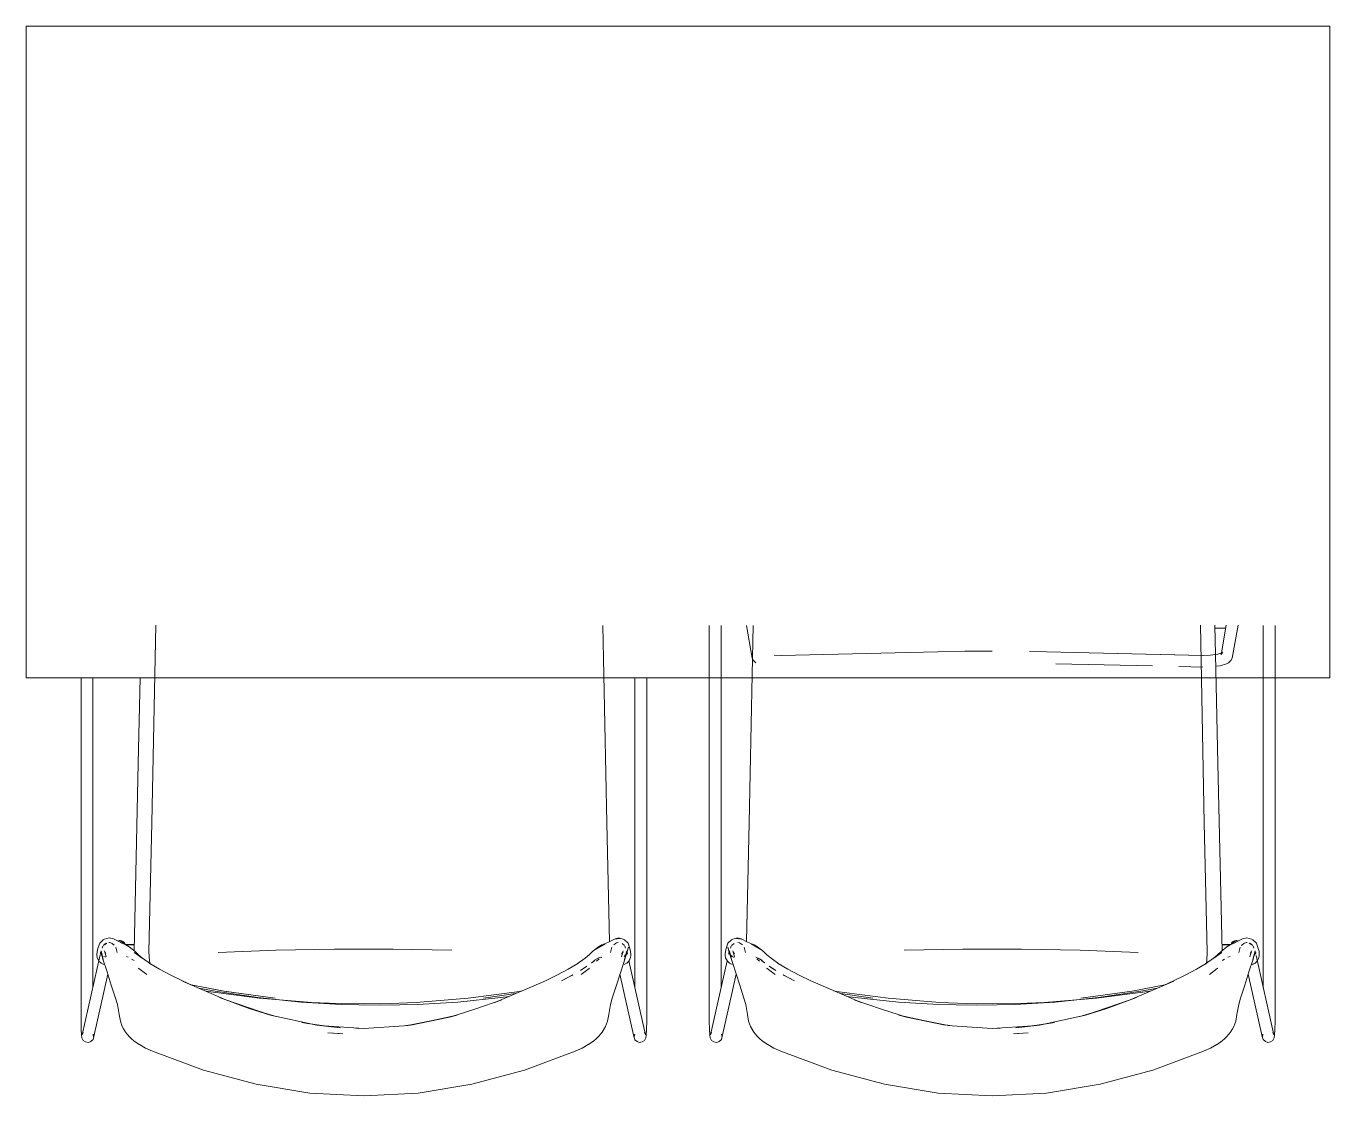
# Model space of a CAD drawing. Header units: millimetres. Extents: x 155927 to 326028, y -36033 to 97293.
# Drawn here: x 209602 to 210802, y 18546 to 19531 of the extents above; entities that cross this region are included whole.
import ezdxf

# ---------------------------------------------------------------- set-up
doc = ezdxf.new("R2010")
doc.units = ezdxf.units.MM
doc.header["$MEASUREMENT"] = 0
doc.layers.add('G-IMPT', color=8, linetype='CONTINUOUS', lineweight=9)
doc.layers.add('I-FURN', color=8, linetype='CONTINUOUS', lineweight=9)

msp = doc.modelspace()

# ---------------------------------------------------------------- linework, layer by layer
at = {"layer": 'G-IMPT'}
for p, q in [((209721.1, 18979.6), (209717.4, 18797.6)), ((210136.3, 18797.6), (210132.7, 18979.4)), ((210230.6, 18979.4), (210230.6, 18620.7)), ((210241.5, 18646.4), (210241.5, 18979.4)), ((210264.7, 18979.4), (210269.9, 18949.1)), ((210267.3, 18797.6), (210271, 18979.4)), ((210682.6, 18979.6), (210686.2, 18797.6)), ((210705.8, 18976.7), (210695.7, 18976.7)), ((210696, 18979.6), (210696.9, 18938.8)), ((210701.6, 18952.3), (210706.3, 18979.6)), ((210712, 18949.1), (210717.4, 18979.6)), ((210740.5, 18979.3), (210740.5, 18645.8)), ((210751.4, 18979.3), (210751.4, 18620.7)), ((210296.7, 18951.8), (210290.3, 18952)), ((210296.7, 18951.8), (210441, 18955.1)), ((210441, 18955.1), (210465.9, 18955.5)), ((210465.9, 18955.5), (210491, 18955.7)), ((210541, 18955.1), (210525.2, 18955.4)), ((210685.3, 18951.8), (210541.1, 18955)), ((210685, 18951.7), (210541.1, 18955)), ((210685.3, 18951.8), (210691.7, 18952)), ((210691.7, 18952), (210698.6, 18952.9)), ((210698.6, 18952.9), (210703.2, 18954.4)), ((210703.2, 18954.4), (210701.3, 18953)), ((210702.5, 18954.3), (210701.3, 18953)), ((210701.6, 18952.3), (210702.5, 18954.3)), ((210271.4, 18947), (210269.9, 18949.1)), ((210273.4, 18945), (210271.4, 18947)), ((210638.4, 18942), (210549.5, 18944)), ((210684.9, 18940.9), (210662.8, 18941.5)), ((210696.8, 18941.7), (210700.9, 18942.2)), ((210696.9, 18938.8), (210698.7, 18852.2)), ((210700.9, 18942.2), (210706.5, 18944)), ((210706.5, 18944), (210708.6, 18945)), ((210710.6, 18947), (210708.6, 18945)), ((210712, 18949.1), (210710.6, 18947)), ((209652.3, 18931.2), (209652.3, 18620.7)), ((209663.1, 18931.2), (209663.1, 18645.8)), ((209706.6, 18931.2), (209704.9, 18852.2)), ((210162.2, 18645.8), (210162.2, 18931.2)), ((210173.1, 18931.2), (210173.1, 18620.7)), ((209701.1, 18679.3), (209704.9, 18852.2)), ((210702.6, 18679.3), (210698.7, 18852.2)), ((209714.8, 18678.8), (209717.4, 18797.6)), ((210138.8, 18688.2), (210136.3, 18797.6)), ((210264.9, 18688.2), (210267.3, 18797.6)), ((210688.9, 18678.8), (210686.2, 18797.6)), ((209669.5, 18686.9), (209668.1, 18682.7)), ((209669.5, 18686.9), (209672.7, 18690)), ((209672.7, 18690), (209674, 18690.5)), ((209675.5, 18686.7), (209672.8, 18684.5)), ((209674, 18690.5), (209678.2, 18691.7)), ((209674.4, 18685.7), (209676, 18686.9)), ((209674.4, 18685.7), (209675, 18686.1)), ((209676, 18686.9), (209675, 18686.1)), ((209678, 18687.4), (209678.6, 18687.3)), ((209682.3, 18690.8), (209678.2, 18691.7)), ((209680.5, 18686.9), (209678.6, 18687.3)), ((209681.1, 18686.6), (209680.5, 18686.9)), ((209681.1, 18686.6), (209682.9, 18684.9)), ((209682.3, 18690.8), (209690.7, 18686.4)), ((209693.6, 18685.2), (209688.7, 18687.4)), ((209688.7, 18687.4), (209690.7, 18686.4)), ((209701.3, 18685.7), (209693.2, 18685.4)), ((210126.3, 18681.2), (210134.6, 18686)), ((210129.9, 18683.5), (210134.6, 18686)), ((210131.8, 18685.2), (210137.8, 18687.7)), ((210143.8, 18690.7), (210137.8, 18687.7)), ((210144.2, 18686.6), (210142.6, 18685.1)), ((210147.1, 18691.7), (210143.4, 18690.4)), ((210148.5, 18691.2), (210143.4, 18690.4)), ((210148.5, 18691.2), (210143.8, 18690.7)), ((210144.2, 18686.6), (210145.2, 18687.1)), ((210146.8, 18687.3), (210145.2, 18687.1)), ((210147.1, 18691.7), (210151.3, 18690.5)), ((210150.3, 18686.5), (210152.6, 18684.5)), ((210151.3, 18690.5), (210152.6, 18690)), ((210152.6, 18690), (210155.9, 18686.9)), ((210157.2, 18682.7), (210155.9, 18686.9)), ((210246.4, 18682.7), (210247.8, 18686.9)), ((210251, 18690), (210247.8, 18686.9)), ((210252.4, 18690.5), (210251, 18690)), ((210253.4, 18686.5), (210251.1, 18684.5)), ((210256.6, 18691.7), (210252.4, 18690.5)), ((210255.2, 18691.2), (210260.2, 18690.4)), ((210255.2, 18691.2), (210259.8, 18690.7)), ((210256.6, 18691.7), (210260.2, 18690.4)), ((210256.9, 18687.3), (210258.5, 18687.1)), ((210259.4, 18686.6), (210258.5, 18687.1)), ((210259.4, 18686.6), (210261.1, 18685.1)), ((210259.8, 18690.7), (210265.8, 18687.7)), ((210271.9, 18685.2), (210265.8, 18687.7)), ((210273.7, 18683.5), (210269.1, 18686)), ((210271.7, 18684.5), (210269.1, 18686)), ((210702.4, 18685.7), (210710.5, 18685.4)), ((210710.1, 18685.2), (210714.9, 18687.4)), ((210721.4, 18690.8), (210712.9, 18686.4)), ((210714.9, 18687.4), (210712.9, 18686.4)), ((210722.6, 18686.6), (210720.7, 18684.9)), ((210721.4, 18690.8), (210725.4, 18691.7)), ((210722.6, 18686.6), (210723.1, 18686.9)), ((210723.1, 18686.9), (210725.1, 18687.3)), ((210725.7, 18687.4), (210725.1, 18687.3)), ((210729.6, 18690.5), (210725.4, 18691.7)), ((210729.2, 18685.7), (210727.6, 18686.9)), ((210727.6, 18686.9), (210728.7, 18686.1)), ((210728.2, 18686.7), (210730.8, 18684.5)), ((210729.2, 18685.7), (210728.7, 18686.1)), ((210731, 18690), (210729.6, 18690.5)), ((210734.2, 18686.9), (210731, 18690)), ((210734.2, 18686.9), (210735.6, 18682.7)), ((209669.9, 18675.9), (209653.3, 18602.3)), ((209667.1, 18679.4), (209666.9, 18675.4)), ((209667.1, 18673.7), (209666.9, 18675.4)), ((209667.1, 18679.4), (209668.1, 18682.7)), ((209667.1, 18673.7), (209667.2, 18673.4)), ((209670.5, 18678.7), (209670.1, 18676.7)), ((209671.6, 18675.1), (209670.1, 18678.3)), ((209671.4, 18676.2), (209670.1, 18678.3)), ((209672.5, 18672.2), (209670.7, 18679.7)), ((209670.7, 18679.7), (209672.7, 18671.6)), ((209671.6, 18675.1), (209670.9, 18677.4)), ((209670.9, 18677.4), (209672.7, 18671.6)), ((209671.4, 18676.2), (209671.8, 18675.9)), ((209671.7, 18682.2), (209672.5, 18683.9)), ((209672.1, 18682.7), (209672.5, 18683.9)), ((209674.7, 18673.8), (209673.3, 18674.6)), ((209673.9, 18679.7), (209674.9, 18677.6)), ((209673.9, 18679.7), (209675.5, 18674.1)), ((209675.2, 18677.3), (209674.1, 18678.4)), ((209674.1, 18678.4), (209674.9, 18677.6)), ((209675.2, 18677.3), (209674.5, 18677.9)), ((209684.3, 18683), (209685.6, 18678.2)), ((209693.6, 18685.2), (209696.7, 18683.3)), ((209693.9, 18685), (209700.2, 18685.3)), ((209693.9, 18685), (209701.3, 18685.3)), ((209695.7, 18673.8), (209694.3, 18674.4)), ((209696.7, 18683.3), (209702.1, 18679)), ((209701.3, 18678.1), (209709, 18673)), ((209701.3, 18678.1), (209709.5, 18672.5)), ((209705.3, 18676), (209702.1, 18679)), ((209705.3, 18676), (209709.5, 18672.5)), ((209715.2, 18670.4), (209714.8, 18678.8)), ((209778.5, 18678.3), (209831.7, 18680.4)), ((209885.6, 18681.4), (209831.7, 18680.4)), ((209885.6, 18681.4), (209939.7, 18681.4)), ((209993.6, 18680.4), (209939.7, 18681.4)), ((210116.3, 18673), (210120, 18676)), ((210123.2, 18679), (210120, 18676)), ((210128.7, 18683.3), (210123.2, 18679)), ((210129.9, 18683.5), (210126.3, 18681.2)), ((210130.2, 18674), (210126.4, 18672.1)), ((210127, 18672.4), (210130.2, 18674)), ((210131.8, 18685.2), (210128.7, 18683.3)), ((210130.5, 18673.2), (210131.7, 18673.9)), ((210141, 18683.1), (210139.7, 18678.2)), ((210151.2, 18678.4), (210149.7, 18676.9)), ((210149.7, 18676.9), (210150.8, 18677.8)), ((210151.4, 18679.6), (210149.9, 18674.1)), ((210151.4, 18679.6), (210150.2, 18677.2)), ((210151.2, 18678.4), (210150.2, 18677.2)), ((210154.4, 18677.4), (210151.9, 18669.1)), ((210153.9, 18676.2), (210152.1, 18674.6)), ((210154.6, 18679.7), (210152.5, 18671.6)), ((210153.3, 18682.7), (210152.8, 18683.9)), ((210152.8, 18683.9), (210153.6, 18682.3)), ((210154.6, 18679.7), (210152.9, 18672.8)), ((210156.1, 18683), (210153.7, 18675.1)), ((210155.2, 18678.3), (210153.7, 18675.1)), ((210155.2, 18678.3), (210153.9, 18676.2)), ((210156.1, 18683), (210154.4, 18677.4)), ((210155.2, 18676.7), (210154.8, 18678.6)), ((210158.2, 18673.7), (210156.5, 18670.3)), ((210158.2, 18673.7), (210156.7, 18670.5)), ((210157.2, 18682.7), (210158.2, 18679.4)), ((210158.2, 18673.7), (210158.1, 18673.4)), ((210158.2, 18679.4), (210158.4, 18676.7)), ((210158.2, 18673.7), (210158.5, 18675.4)), ((210158.4, 18676.7), (210158.5, 18675.4)), ((210245.3, 18676.7), (210245.2, 18675.4)), ((210245.5, 18673.7), (210245.2, 18675.4)), ((210245.4, 18679.4), (210245.3, 18676.7)), ((210246.4, 18682.7), (210245.4, 18679.4)), ((210245.5, 18673.7), (210247.2, 18670.3)), ((210245.5, 18673.7), (210245.6, 18673.4)), ((210245.5, 18673.7), (210247, 18670.5)), ((210247.6, 18683), (210249.2, 18677.4)), ((210247.6, 18683), (210250, 18675.1)), ((210248.4, 18676.7), (210248.9, 18678.6)), ((210248.5, 18678.3), (210249.8, 18676.2)), ((210248.5, 18678.3), (210250, 18675.1)), ((210249.1, 18679.7), (210251.1, 18671.6)), ((210249.1, 18679.7), (210250.8, 18672.8)), ((210249.2, 18677.4), (210251.8, 18669.1)), ((210249.8, 18676.2), (210251.6, 18674.6)), ((210250.8, 18683.9), (210250.1, 18682.3)), ((210250.4, 18682.7), (210250.8, 18683.9)), ((210253.4, 18673.6), (210251.6, 18674.6)), ((210252.2, 18679.6), (210253.5, 18677.2)), ((210252.2, 18679.6), (210253.8, 18674.1)), ((210252.5, 18678.4), (210253.5, 18677.2)), ((210252.5, 18678.4), (210253.9, 18676.9)), ((210253.9, 18676.9), (210252.9, 18677.8)), ((210262.6, 18683.1), (210264, 18678.2)), ((210271.9, 18685.2), (210275, 18683.3)), ((210277.4, 18681.2), (210272, 18684.3)), ((210276.7, 18672.4), (210273.5, 18674)), ((210273.5, 18674), (210277.2, 18672.1)), ((210273.7, 18683.5), (210277.4, 18681.2)), ((210275, 18683.3), (210280.4, 18679)), ((210280.4, 18679), (210283.6, 18676)), ((210287.4, 18673), (210283.6, 18676)), ((210410.1, 18680.4), (210464, 18681.4)), ((210518, 18681.4), (210464, 18681.4)), ((210518, 18681.4), (210571.9, 18680.4)), ((210625.2, 18678.3), (210571.9, 18680.4)), ((210688.5, 18670.4), (210688.9, 18678.8)), ((210702.4, 18678.1), (210694.1, 18672.5)), ((210698.4, 18676), (210694.1, 18672.5)), ((210702.4, 18678.1), (210694.6, 18673)), ((210698.4, 18676), (210701.6, 18679)), ((210707, 18683.3), (210701.6, 18679)), ((210709.7, 18685), (210702.4, 18685.3)), ((210709.7, 18685), (210703.5, 18685.3)), ((210710.1, 18685.2), (210707, 18683.3)), ((210708, 18673.8), (210709.9, 18674.6)), ((210719.3, 18683), (210718, 18678.2)), ((210720.3, 18684.3), (210720.7, 18684.9)), ((210729.8, 18679.7), (210728.2, 18674.1)), ((210728.5, 18677.3), (210729.5, 18678.4)), ((210728.5, 18677.3), (210729.2, 18677.9)), ((210729.8, 18679.7), (210728.8, 18677.6)), ((210729.5, 18678.4), (210728.8, 18677.6)), ((210732.9, 18679.7), (210730.9, 18671.6)), ((210732.8, 18677.4), (210730.9, 18671.6)), ((210731.6, 18682.7), (210731.1, 18683.9)), ((210731.9, 18682.2), (210731.1, 18683.9)), ((210731.2, 18672.2), (210732.9, 18679.7)), ((210732, 18675.1), (210733.5, 18678.3)), ((210732, 18675.1), (210732.8, 18677.4)), ((210732.2, 18676.2), (210733.5, 18678.3)), ((210733.1, 18678.7), (210733.6, 18676.7)), ((210733.9, 18675.3), (210750.3, 18602.3)), ((210736.6, 18679.4), (210735.6, 18682.7)), ((210736.5, 18673.7), (210736.4, 18673.4)), ((210736.5, 18673.7), (210736.8, 18675.4)), ((210736.6, 18679.4), (210736.8, 18675.4)), ((209667.2, 18673.4), (209668.6, 18670.5)), ((209668.8, 18670.3), (209668.6, 18670.5)), ((209668.8, 18670.3), (209670.7, 18668.4)), ((209673.2, 18667.2), (209670.7, 18668.4)), ((209670.9, 18668.3), (209670.7, 18668.4)), ((209673.3, 18667.2), (209670.7, 18668.4)), ((209670.9, 18668.3), (209673.3, 18667.2)), ((209672.5, 18672.2), (209676.3, 18660.5)), ((209673.2, 18667.2), (209673.3, 18667.2)), ((209698.9, 18672.1), (209700.5, 18671)), ((209701.1, 18670.7), (209700.5, 18671)), ((209705, 18663.7), (209705.5, 18663.3)), ((209705.5, 18663.3), (209712.8, 18658)), ((209709, 18673), (209716.4, 18667.6)), ((209715.9, 18667.5), (209715.2, 18670.4)), ((209724.6, 18662.7), (209715.6, 18668.1)), ((209716.4, 18667.6), (209715.6, 18668.1)), ((209735, 18657.2), (209724.6, 18662.7)), ((210090.3, 18657.2), (210100.7, 18662.7)), ((210109.7, 18668.1), (210100.7, 18662.7)), ((210116.3, 18673), (210108.9, 18667.6)), ((210109.7, 18668.1), (210108.9, 18667.6)), ((210117.9, 18665.5), (210111.9, 18661.5)), ((210111.9, 18661.5), (210113.9, 18662.8)), ((210112.6, 18658), (210119.9, 18663.3)), ((210117.9, 18665.5), (210113.9, 18662.8)), ((210120.4, 18663.7), (210119.9, 18663.3)), ((210125.2, 18670.8), (210122.1, 18668.7)), ((210122.7, 18669.1), (210122.1, 18668.7)), ((210122.7, 18669.1), (210125.2, 18670.8)), ((210127, 18672.4), (210124.3, 18670.7)), ((210124.8, 18671), (210124.3, 18670.7)), ((210127, 18672.4), (210124.8, 18671)), ((210127, 18672.4), (210126.4, 18672.1)), ((210129.3, 18672.3), (210126.9, 18670.2)), ((210145.1, 18648), (210151.9, 18669.1)), ((210152.2, 18667.2), (210152.1, 18667.2)), ((210152.2, 18667.2), (210154.4, 18668.3)), ((210152.5, 18671.6), (210152.9, 18672.8)), ((210154.4, 18668.3), (210154.6, 18668.4)), ((210156.7, 18670.5), (210154.6, 18668.4)), ((210154.9, 18668.7), (210156.7, 18670.5)), ((210154.9, 18668.7), (210156.5, 18670.3)), ((210156.5, 18670.3), (210158.1, 18673.4)), ((210156.5, 18670.3), (210156.7, 18670.5)), ((210172, 18602.3), (210156.6, 18670.5)), ((210231.7, 18602.3), (210247, 18670.5)), ((210247.2, 18670.3), (210245.6, 18673.4)), ((210248.8, 18668.7), (210247, 18670.5)), ((210247.2, 18670.3), (210247, 18670.5)), ((210247, 18670.5), (210249.1, 18668.4)), ((210248.8, 18668.7), (210247.2, 18670.3)), ((210249.3, 18668.3), (210249.1, 18668.4)), ((210251.5, 18667.2), (210249.3, 18668.3)), ((210251.1, 18671.6), (210250.8, 18672.8)), ((210251.5, 18667.2), (210251.6, 18667.2)), ((210258.6, 18648), (210251.8, 18669.1)), ((210274.3, 18672.3), (210276.7, 18670.2)), ((210276.7, 18672.4), (210277.2, 18672.1)), ((210276.7, 18672.4), (210278.8, 18671)), ((210276.7, 18672.4), (210279.4, 18670.7)), ((210281, 18669.1), (210278.5, 18670.8)), ((210278.5, 18670.8), (210281.6, 18668.7)), ((210278.8, 18671), (210279.4, 18670.7)), ((210281, 18669.1), (210281.6, 18668.7)), ((210283.3, 18663.7), (210283.8, 18663.3)), ((210291.1, 18658), (210283.8, 18663.3)), ((210285.8, 18665.5), (210291.7, 18661.5)), ((210285.8, 18665.5), (210289.8, 18662.8)), ((210287.4, 18673), (210294.7, 18667.6)), ((210291.7, 18661.5), (210289.8, 18662.8)), ((210294, 18668.1), (210294.7, 18667.6)), ((210294, 18668.1), (210302.9, 18662.7)), ((210313.4, 18657.2), (210302.9, 18662.7)), ((210668.6, 18657.2), (210679.1, 18662.7)), ((210679.1, 18662.7), (210688, 18668.1)), ((210694.6, 18673), (210687.3, 18667.6)), ((210687.3, 18667.6), (210688, 18668.1)), ((210687.8, 18667.5), (210688.5, 18670.4)), ((210698.2, 18663.3), (210690.9, 18658)), ((210698.7, 18663.7), (210698.2, 18663.3)), ((210702.6, 18670.7), (210703.2, 18671)), ((210704.8, 18672.1), (210703.2, 18671)), ((210731.2, 18672.2), (210727.3, 18660.5)), ((210730.4, 18667.2), (210732.9, 18668.4)), ((210732.7, 18668.3), (210730.4, 18667.2)), ((210730.5, 18667.2), (210730.4, 18667.2)), ((210730.5, 18667.2), (210732.9, 18668.4)), ((210732.7, 18668.3), (210732.9, 18668.4)), ((210734.8, 18670.3), (210732.9, 18668.4)), ((210734.8, 18670.3), (210735, 18670.5)), ((210736.4, 18673.4), (210735, 18670.5)), ((209664.2, 18600.7), (209677.1, 18658.3)), ((209676.3, 18660.5), (209680.2, 18648)), ((209735, 18657.2), (209745.6, 18652)), ((209755, 18647.8), (209745.6, 18652)), ((209755, 18647.8), (209745.6, 18651.9)), ((209785.6, 18634.7), (209745.6, 18651.9)), ((210079.7, 18652), (210033.3, 18632.1)), ((210079.7, 18652), (210090.3, 18657.2)), ((210105.1, 18657.5), (210094.7, 18652)), ((210094.7, 18652), (210104.1, 18657)), ((210105.1, 18657.5), (210104.1, 18657)), ((210148.3, 18658.1), (210161.1, 18600.7)), ((210255.4, 18658.1), (210242.5, 18600.7)), ((210298.6, 18657.5), (210309, 18652)), ((210298.6, 18657.5), (210299.5, 18657)), ((210309, 18652), (210299.5, 18657)), ((210324, 18652), (210313.4, 18657.2)), ((210324, 18652), (210370.4, 18632.1)), ((210618.1, 18634.7), (210658.1, 18651.9)), ((210648.7, 18647.8), (210658, 18652)), ((210648.7, 18647.8), (210658.1, 18651.9)), ((210668.6, 18657.2), (210658, 18652)), ((210727.3, 18660.5), (210723.4, 18648)), ((210739.5, 18600.7), (210726.6, 18658.3)), ((209680.2, 18648), (209684.1, 18636)), ((209784, 18642.6), (209753.7, 18648.4)), ((209753.7, 18648.4), (209783.8, 18642.7)), ((209775.8, 18642.5), (209760.6, 18645.4)), ((209769.4, 18642.4), (209766.2, 18643)), ((209816.7, 18636), (209769.4, 18642.4)), ((209775.8, 18642.5), (209814.9, 18636.6)), ((209831.1, 18636.2), (209783.8, 18642.7)), ((209784, 18642.6), (209831.1, 18636.2)), ((210008.6, 18636), (210055.9, 18642.4)), ((210052.3, 18640.3), (210022.7, 18636.2)), ((210052.3, 18640.3), (210022.7, 18636.2)), ((210046.5, 18637.8), (210038.8, 18636.6)), ((210055.9, 18642.4), (210058.5, 18642.9)), ((210141.3, 18636), (210145.1, 18648)), ((210262.4, 18636), (210258.6, 18648)), ((210347.8, 18642.4), (210345.1, 18642.9)), ((210395.1, 18636), (210347.8, 18642.4)), ((210351.3, 18640.3), (210381, 18636.2)), ((210351.4, 18640.3), (210381, 18636.2)), ((210357.2, 18637.8), (210364.8, 18636.6)), ((210572.5, 18636.2), (210619.8, 18642.7)), ((210619.7, 18642.6), (210572.5, 18636.2)), ((210586.9, 18636), (210634.2, 18642.4)), ((210627.9, 18642.5), (210588.7, 18636.6)), ((210619.7, 18642.6), (210649.9, 18648.4)), ((210650, 18648.4), (210619.8, 18642.7)), ((210627.9, 18642.5), (210643, 18645.4)), ((210634.2, 18642.4), (210637.4, 18643)), ((210723.4, 18648), (210719.6, 18636)), ((209685.8, 18630.4), (209684.1, 18636)), ((209687.4, 18621.2), (209685.8, 18630.4)), ((209779.8, 18636.9), (209785.6, 18634.7)), ((209779.8, 18636.9), (209785.6, 18634.7)), ((209785.6, 18634.7), (209826.8, 18620.6)), ((209785.6, 18634.7), (209807.1, 18626.7)), ((209785.6, 18634.7), (209807.1, 18626.7)), ((209826.8, 18620.6), (209807.1, 18626.7)), ((209807.1, 18626.7), (209826.8, 18620.7)), ((209814.9, 18636.6), (209854.7, 18632.5)), ((209864.5, 18632.2), (209816.7, 18636)), ((209854.7, 18632.5), (209891.8, 18630.4)), ((209864.5, 18632.2), (209888.6, 18631.2)), ((209888.6, 18631.2), (209912.7, 18630.9)), ((209891.8, 18630.4), (209908, 18630.1)), ((209908, 18630.1), (209926.9, 18629.7)), ((209912.7, 18630.9), (209936.7, 18631.3)), ((209945.7, 18630.1), (209926.9, 18629.7)), ((209960.8, 18632.2), (209936.7, 18631.3)), ((209945.7, 18630.1), (209962, 18630.4)), ((210008.6, 18636), (209960.8, 18632.2)), ((209999.1, 18632.5), (209962, 18630.4)), ((210014.7, 18626.1), (209998.5, 18620.9)), ((209999.1, 18632.5), (210038.8, 18636.6)), ((210014.7, 18626.1), (210039.7, 18634.7)), ((210039.7, 18634.7), (210033.3, 18632.1)), ((210139.6, 18630.4), (210138, 18621.2)), ((210139.6, 18630.4), (210141.3, 18636)), ((210264.1, 18630.4), (210262.4, 18636)), ((210264.1, 18630.4), (210265.7, 18621.2)), ((210389, 18626.1), (210363.9, 18634.7)), ((210363.9, 18634.7), (210370.4, 18632.1)), ((210404.6, 18632.5), (210364.8, 18636.6)), ((210389, 18626.1), (210405.2, 18620.9)), ((210395.1, 18636), (210442.9, 18632.2)), ((210404.6, 18632.5), (210441.6, 18630.4)), ((210457.9, 18630.1), (210441.6, 18630.4)), ((210442.9, 18632.2), (210466.9, 18631.3)), ((210457.9, 18630.1), (210476.8, 18629.7)), ((210491, 18630.9), (210466.9, 18631.3)), ((210495.6, 18630.1), (210476.8, 18629.7)), ((210515.1, 18631.2), (210491, 18630.9)), ((210511.9, 18630.4), (210495.6, 18630.1)), ((210549, 18632.5), (210511.9, 18630.4)), ((210539.1, 18632.2), (210515.1, 18631.2)), ((210539.1, 18632.2), (210586.9, 18636)), ((210588.7, 18636.6), (210549, 18632.5)), ((210618.1, 18634.7), (210576.9, 18620.6)), ((210576.9, 18620.6), (210596.6, 18626.7)), ((210596.6, 18626.7), (210576.9, 18620.7)), ((210618.1, 18634.7), (210596.6, 18626.7)), ((210618.1, 18634.7), (210596.6, 18626.7)), ((210623.8, 18636.9), (210618.1, 18634.7)), ((210623.8, 18636.9), (210618.1, 18634.7)), ((210716.3, 18621.2), (210717.9, 18630.4)), ((210717.9, 18630.4), (210719.6, 18636)), ((209652.3, 18614.5), (209652.3, 18620.7)), ((209652.3, 18614.5), (209652.5, 18607.3)), ((209687.4, 18621.2), (209688.5, 18615.1)), ((209690.3, 18610.2), (209688.5, 18615.1)), ((209832, 18619.2), (209826.8, 18620.7)), ((209869.3, 18611.3), (209826.8, 18620.6)), ((209826.8, 18620.6), (209832, 18619.2)), ((209855.5, 18613.8), (209862.6, 18612.5)), ((209855.5, 18613.8), (209869.6, 18611.7)), ((209998.5, 18620.6), (209956, 18611.3)), ((209956, 18611.7), (209991.5, 18618.7)), ((209991.5, 18618.7), (209956, 18611.3)), ((209991.5, 18618.7), (209998.5, 18620.9)), ((209998.5, 18620.6), (209991.5, 18618.7)), ((210136.8, 18615.1), (210135.1, 18610.2)), ((210138, 18621.2), (210136.8, 18615.1)), ((210172.9, 18607.3), (210173, 18614.5)), ((210173.1, 18620.7), (210173, 18614.5)), ((210230.6, 18620.7), (210230.6, 18614.5)), ((210230.8, 18607.3), (210230.6, 18614.5)), ((210265.7, 18621.2), (210266.8, 18615.1)), ((210266.8, 18615.1), (210268.6, 18610.2)), ((210405.1, 18620.6), (210412.2, 18618.7)), ((210405.1, 18620.6), (210447.6, 18611.3)), ((210412.2, 18618.7), (210405.2, 18620.9)), ((210447.7, 18611.7), (210412.2, 18618.7)), ((210412.2, 18618.7), (210447.6, 18611.3)), ((210548.2, 18613.8), (210534.1, 18611.7)), ((210534.4, 18611.3), (210576.9, 18620.6)), ((210548.2, 18613.8), (210541, 18612.5)), ((210571.7, 18619.2), (210576.9, 18620.7)), ((210576.9, 18620.6), (210571.7, 18619.2)), ((210713.4, 18610.2), (210715.2, 18615.1)), ((210716.3, 18621.2), (210715.2, 18615.1)), ((210751.4, 18614.5), (210751.2, 18607.3)), ((210751.4, 18614.5), (210751.4, 18620.7)), ((209652.5, 18607.3), (209652.7, 18602)), ((209652.7, 18602), (209653.1, 18599.6)), ((209653.3, 18602.3), (209654.4, 18604.5)), ((209654.2, 18604.2), (209654.4, 18604.5)), ((209663.5, 18603.1), (209663.9, 18600.5)), ((209663.6, 18602.8), (209663.9, 18600.5)), ((209690.3, 18610.2), (209691.5, 18607.9)), ((209693, 18605.4), (209691.5, 18607.9)), ((209693.2, 18604.9), (209693, 18605.4)), ((209693.2, 18604.9), (209694.8, 18603)), ((209694.8, 18603), (209697, 18600.5)), ((209869.3, 18611.3), (209890.9, 18608.9)), ((209869.3, 18611.3), (209880.6, 18610)), ((209869.6, 18611.7), (209880.6, 18610)), ((209912.7, 18608.3), (209875.7, 18610.6)), ((209875.7, 18610.6), (209880.6, 18610)), ((209889.8, 18603.6), (209879.6, 18604.1)), ((209879.6, 18604.1), (209893.2, 18603.4)), ((209890.9, 18608.9), (209880.6, 18610)), ((209912.7, 18608.3), (209905.2, 18608.4)), ((209912.7, 18608.3), (209905.2, 18608.4)), ((209949.6, 18610.8), (209912.7, 18608.3)), ((209949.6, 18610.6), (209956, 18611.7)), ((209949.6, 18610.8), (209955, 18611.2)), ((209949.6, 18610.6), (209953.1, 18611)), ((210130.6, 18603), (210128.8, 18601.1)), ((210132.1, 18604.9), (210130.6, 18603)), ((210132.1, 18604.9), (210135.1, 18610.2)), ((210134.5, 18609.2), (210132.1, 18604.9)), ((210132.1, 18604.9), (210132.3, 18605.4)), ((210132.3, 18605.4), (210133.9, 18607.9)), ((210133.9, 18607.9), (210135.1, 18610.2)), ((210134.5, 18609.2), (210135.1, 18610.2)), ((210161.9, 18603.1), (210161.4, 18600.5)), ((210161.7, 18602.8), (210161.4, 18600.5)), ((210172, 18602.3), (210171, 18604.4)), ((210171, 18604.4), (210171.2, 18604.2)), ((210172.2, 18599.6), (210172.6, 18602)), ((210172.6, 18602), (210172.9, 18607.3)), ((210231.1, 18602), (210230.8, 18607.3)), ((210231.4, 18599.6), (210231.1, 18602)), ((210231.7, 18602.3), (210232.7, 18604.4)), ((210232.7, 18604.4), (210232.5, 18604.2)), ((210241.8, 18603.1), (210242.3, 18600.5)), ((210241.9, 18602.8), (210242.3, 18600.5)), ((210269.2, 18609.2), (210268.6, 18610.2)), ((210271.6, 18604.9), (210268.6, 18610.2)), ((210269.8, 18607.9), (210268.6, 18610.2)), ((210269.2, 18609.2), (210271.6, 18604.9)), ((210271.3, 18605.4), (210269.8, 18607.9)), ((210271.6, 18604.9), (210271.3, 18605.4)), ((210271.6, 18604.9), (210273.1, 18603)), ((210273.1, 18603), (210274.8, 18601.1)), ((210454, 18610.6), (210447.7, 18611.7)), ((210454, 18610.8), (210449.9, 18611.1)), ((210454, 18610.6), (210450.6, 18611)), ((210454, 18610.8), (210491, 18608.3)), ((210491, 18608.3), (210528, 18610.6)), ((210491, 18608.3), (210498.4, 18608.4)), ((210491, 18608.3), (210498.4, 18608.4)), ((210524.1, 18604.1), (210510.5, 18603.4)), ((210534.4, 18611.3), (210512.8, 18608.9)), ((210512.8, 18608.9), (210523, 18610)), ((210514.6, 18603.6), (210524.1, 18604.1)), ((210534.1, 18611.7), (210523, 18610)), ((210534.4, 18611.3), (210523, 18610)), ((210528, 18610.6), (210523, 18610)), ((210708.9, 18603), (210706.7, 18600.5)), ((210710.4, 18604.9), (210708.9, 18603)), ((210710.4, 18604.9), (210710.7, 18605.4)), ((210710.7, 18605.4), (210712.2, 18607.9)), ((210713.4, 18610.2), (210712.2, 18607.9)), ((210740.2, 18603.1), (210739.7, 18600.5)), ((210740.1, 18602.8), (210739.7, 18600.5)), ((210750.3, 18602.3), (210749.3, 18604.5)), ((210749.5, 18604.2), (210749.3, 18604.5)), ((210750.9, 18602), (210750.6, 18599.6)), ((210751.2, 18607.3), (210750.9, 18602)), ((209653.1, 18599.6), (209654.3, 18597.3)), ((209654.3, 18597.3), (209656.4, 18595.8)), ((209659.1, 18595.4), (209656.4, 18595.8)), ((209659.1, 18595.4), (209661.2, 18596.1)), ((209661.5, 18596.5), (209661.2, 18596.1)), ((209661.5, 18596.5), (209663.4, 18598.2)), ((209663.4, 18598.2), (209663.1, 18597.9)), ((209664.2, 18600.7), (209663.4, 18598.2)), ((209697, 18600.5), (209698.8, 18598.7)), ((209700.9, 18597), (209698.8, 18598.7)), ((209705.8, 18593.6), (209700.9, 18597)), ((209705.8, 18593.6), (209706.1, 18593.4)), ((209711.7, 18590.2), (209706.1, 18593.4)), ((209718.1, 18587.4), (209711.7, 18590.2)), ((210107.1, 18587.3), (210113.6, 18590.2)), ((210119.2, 18593.4), (210113.6, 18590.2)), ((210119.2, 18593.4), (210119.5, 18593.6)), ((210124.4, 18597), (210119.5, 18593.6)), ((210124.4, 18597), (210126.5, 18598.7)), ((210128.3, 18600.5), (210126.5, 18598.7)), ((210128.3, 18600.5), (210128.8, 18601.1)), ((210161.1, 18600.7), (210161.9, 18598.2)), ((210161.9, 18598.2), (210162.2, 18597.9)), ((210164.1, 18596.1), (210162.2, 18597.9)), ((210164.1, 18596.1), (210166.2, 18595.4)), ((210168.9, 18595.8), (210166.2, 18595.4)), ((210171, 18597.3), (210168.9, 18595.8)), ((210172.2, 18599.6), (210171, 18597.3)), ((210231.4, 18599.6), (210232.6, 18597.3)), ((210232.6, 18597.3), (210234.8, 18595.8)), ((210234.8, 18595.8), (210237.4, 18595.4)), ((210239.6, 18596.1), (210237.4, 18595.4)), ((210239.6, 18596.1), (210241.4, 18597.9)), ((210241.7, 18598.2), (210241.4, 18597.9)), ((210242.5, 18600.7), (210241.7, 18598.2)), ((210275.3, 18600.5), (210274.8, 18601.1)), ((210275.3, 18600.5), (210277.2, 18598.7)), ((210279.3, 18597), (210277.2, 18598.7)), ((210279.3, 18597), (210284.1, 18593.6)), ((210284.4, 18593.4), (210284.1, 18593.6)), ((210284.4, 18593.4), (210290, 18590.2)), ((210296.5, 18587.3), (210290, 18590.2)), ((210685.6, 18587.4), (210692, 18590.2)), ((210692, 18590.2), (210697.6, 18593.4)), ((210697.9, 18593.6), (210697.6, 18593.4)), ((210697.9, 18593.6), (210702.7, 18597)), ((210702.7, 18597), (210704.8, 18598.7)), ((210706.7, 18600.5), (210704.8, 18598.7)), ((210739.5, 18600.7), (210740.3, 18598.2)), ((210742.1, 18596.5), (210740.3, 18598.2)), ((210740.3, 18598.2), (210740.6, 18597.9)), ((210742.1, 18596.5), (210742.4, 18596.1)), ((210744.6, 18595.4), (210742.4, 18596.1)), ((210744.6, 18595.4), (210747.2, 18595.8)), ((210749.4, 18597.3), (210747.2, 18595.8)), ((210750.6, 18599.6), (210749.4, 18597.3)), ((209764.9, 18569.8), (209718.1, 18587.4)), ((210060.4, 18569.8), (210107.1, 18587.3)), ((210343.3, 18569.8), (210296.5, 18587.3)), ((210638.7, 18569.8), (210685.6, 18587.4)), ((209813.4, 18556.8), (209764.9, 18569.8)), ((210060.4, 18569.8), (210012, 18556.8)), ((210343.3, 18569.8), (210391.7, 18556.8)), ((210590.3, 18556.8), (210638.7, 18569.8)), ((209813.4, 18556.8), (209862.8, 18548.7)), ((210012, 18556.8), (209962.6, 18548.7)), ((210391.7, 18556.8), (210441.1, 18548.7)), ((210590.3, 18556.8), (210540.9, 18548.7)), ((209912.7, 18546.1), (209862.8, 18548.7)), ((209912.7, 18546.1), (209962.6, 18548.7)), ((210491, 18546.1), (210441.1, 18548.7)), ((210491, 18546.1), (210540.9, 18548.7))]:
    msp.add_line(p, q, dxfattribs=at)
at = {"layer": 'I-FURN'}
for p, q in [((210801.8, 19531.2), (209601.7, 19531.2)), ((209601.7, 19531.2), (209601.7, 18931.2)), ((210801.8, 18931.2), (210801.8, 19531.2)), ((209601.7, 18931.2), (210801.8, 18931.2)), ((209685.8, 18688.7), (209687.4, 18689.2)), ((209687.4, 18689.2), (209688.6, 18689.2)), ((209692.5, 18686.7), (209687.4, 18689.2)), ((209687.4, 18689.2), (209691.7, 18687.6)), ((209687.4, 18689.2), (209689.7, 18688.9)), ((209687.4, 18689.2), (209690.7, 18688.4)), ((209688.6, 18689.2), (209689.7, 18688.9)), ((209692.5, 18686.7), (209688.7, 18687.4)), ((209689.7, 18688.9), (209690.7, 18688.4)), ((209692.5, 18686.7), (209689.9, 18686.9)), ((209692.5, 18686.7), (209690.4, 18686.7)), ((209691.7, 18687.6), (209690.7, 18688.4)), ((209692.5, 18686.7), (209690.8, 18686.5)), ((209692.5, 18686.7), (209691, 18686.4)), ((209692.5, 18686.7), (209691.7, 18687.6)), ((209692.5, 18686.7), (209692.7, 18685.5)), ((210711.2, 18686.7), (210711, 18685.5)), ((210711.2, 18686.7), (210716.3, 18689.2)), ((210711.2, 18686.7), (210712, 18687.6)), ((210711.2, 18686.7), (210715, 18687.4)), ((210711.2, 18686.7), (210713.8, 18686.9)), ((210711.2, 18686.7), (210712.6, 18686.4)), ((210711.2, 18686.7), (210713.2, 18686.7)), ((210711.2, 18686.7), (210712.9, 18686.5)), ((210716.3, 18689.2), (210712, 18687.6)), ((210712, 18687.6), (210712.9, 18688.4)), ((210716.3, 18689.2), (210712.9, 18688.4)), ((210714, 18688.9), (210712.9, 18688.4)), ((210715.1, 18689.2), (210714, 18688.9)), ((210716.3, 18689.2), (210714, 18688.9)), ((210716.3, 18689.2), (210715.1, 18689.2)), ((210717.8, 18688.7), (210716.3, 18689.2))]:
    msp.add_line(p, q, dxfattribs=at)

doc.saveas('drawing.dxf')
